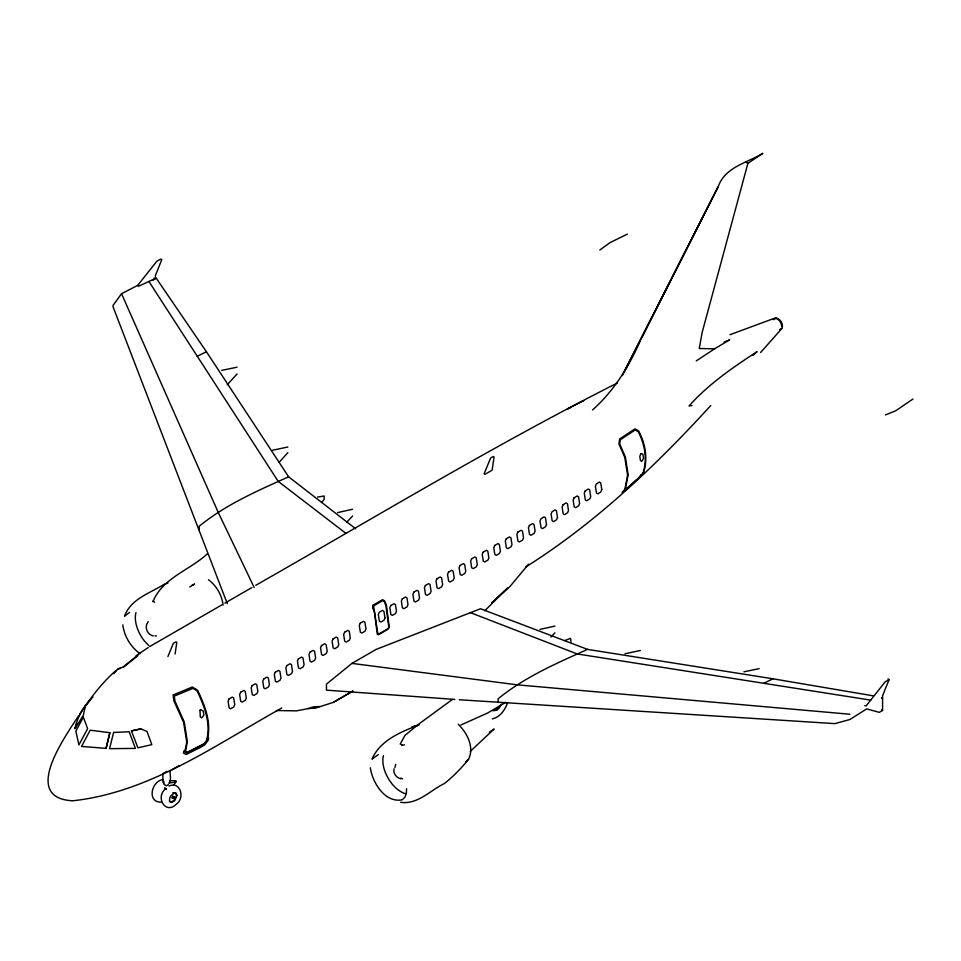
<?xml version="1.0" encoding="UTF-8"?>
<svg xmlns="http://www.w3.org/2000/svg" width="961" height="961" viewBox="0 0 961 961"><rect width="100%" height="100%" fill="white"/><g stroke="black" fill="none" stroke-linecap="round" stroke-linejoin="round"><path stroke-width="1.44" d="M394.022 768.8C392.917 773.485 396.437 777.761 400.869 778.842M406.599 788.705L406.311 793.546L404.857 797.294L402.263 799.792C385.085 803.288 372.436 782.686 370.333 767.767M162.877 773.401L162.914 781.81L163.959 783.287M153.003 601.802C161.856 578.354 190.158 569.945 207.408 553.752M394.911 767.551L395.728 764.475M570.954 641.924L570.618 638.308L564.72 640.567M175.094 654.033L176.812 642.308L175.959 641.816L173.352 643.317L167.923 656.519M624.818 489.617L627.593 475.13L624.818 457.472L618.944 443.946L619.617 438.997L635.017 428.87L638.693 430.996C645.239 443.61 648.098 458.541 643.63 472.331L641.071 475.178M643.089 472.836C647.546 459.154 644.783 444.294 638.296 431.765L635.185 429.963L620.253 439.79L619.701 443.97L625.371 457.052L628.146 474.674L625.371 489.137L623.377 491.275L636.891 479.647M85.313 706.431L83.367 715.224L75.03 728.582C77.445 716.341 84.232 705.626 93.001 696.893M109.854 732.702L106.094 748.379L81.553 746.421L90.19 730.18L109.854 732.702L106.046 748.451M641.828 337.755L717.951 187.215L622.452 375.138L718.36 186.218C725.351 166.986 747.226 162.817 762.842 153.328L747.898 163.346L702.167 332.41L699.236 348.507L714.6 348.831L729.639 339.822L724.126 342.08M75.03 728.582L76.76 723.333M163.73 781.113L163.538 784.056M164.751 787.672L164.715 788.525L166.457 789.197M168.391 784.669L166.457 785.786L164.583 784.705M155.262 275.867L161.784 259.638L160.715 259.026L156.787 261.296L137.735 285.369L121.554 293.706L113.062 305.37L113.062 306.859L227.301 603.64M888.036 678.947L889.105 679.559L882.582 695.776L882.582 698.251L881.513 697.818M484.08 473.857L490.603 458.013L493.209 456.511L494.062 457.004L492.128 470.193L484.933 474.35M501.51 704.233L498.903 708.545L496.777 710.263L492.825 710.659M507.564 702.755C505.066 709.915 500.08 717.182 492.26 718.912M173.376 797.582C174.614 794.122 169.953 798.303 172.752 798.243M400.653 802.303C417.567 804.886 430.42 790.206 444.426 783.515C453.424 776.368 461.4 768.151 468.596 759.214C474.578 747.117 467.082 732.799 458.193 724.246M147.586 622.92L148.186 621.563M147.201 623.172C144.643 628.254 147.646 634.801 153.34 635.93M640.47 340.422C629.083 366.381 613.911 390.983 592.553 409.939M173.797 785.173L176.259 781.413L175.106 780.632L169.58 780.668M79.703 714.155C90.286 698.335 101.71 682.935 116.125 670.37M78.658 715.657C65.276 736.546 20.553 798.159 72.796 800.789C148.679 792.501 213.306 746.469 278.041 710.107L281.729 707.933M499.864 705.626L498.074 708.065L493.774 710.539M166.025 788.452C154.781 796.585 165.328 815.312 176.295 804.153C185.353 798.05 180.344 780.897 169.04 786.026M166.938 771.323L163.658 773.173M528.586 564.167L509.931 586.57L491.551 603.1L504.345 591.027M321.671 502.447L324.169 499.456L324.169 496.02L317.562 497.065M85.193 706.167L89.781 700.713M113.842 673.661L117.722 669.168L120.618 668.195M135.561 657.204L137.231 655.27M169.244 782.999L175.503 782.11L175.178 780.752M773.833 319.268L776.308 317.887C780.476 318.956 783.335 323.953 782.218 328.109L760.571 352.519M639.702 476.764L641.516 474.782M279.062 462.397L287.88 452.643M773.137 319.665L775.611 318.283C779.299 319.16 781.581 323.1 781.846 326.704M780.524 329.659L781.521 328.566M227.252 384.76L237.055 373.961M710.756 405.53C655.414 466.121 595.327 523.144 525.703 567.026M346.573 522.364L352.591 516.021M550.905 637.059L554.929 632.831M507.54 588L484.8 610.74M470.217 751.466L494.122 729.015L489.317 732.174M465.869 761.737L468.596 759.214M640.975 475.395L641.876 474.566L626.368 489.581L622.079 492.44L624.362 490.146M752.823 355.51L757.1 351.63C732.835 367.462 708.449 384.172 689.073 405.926L691.968 405.542M169.04 783.263L170.097 781.786L170.517 777.761L170.001 771.923M599.808 250.04L610.139 242.544L627.329 234.148M123.428 666.718L136.75 655.979L136.21 655.666M627.557 488.224L624.049 490.663M873.525 695.872L772.932 678.802L587.531 649.384L480.512 608.745L376.087 649.432L351.93 663.39L326.464 684.124L326.464 690.154L454.829 699.428M452.451 699.428L418.696 724.101L404.941 735.429L400.232 744.018L401.758 744.571L401.686 745.376L404.533 744.859M912.95 399.055L895.772 410.743L885.441 414.936M153.159 280.144L155.262 278.522L138.564 286.282L137.735 285.369M148.21 647.546L137.003 655.138L137.879 655.642L124.125 666.718L118.287 668.736M696.257 360.904L714.6 348.831M189.737 586.931L194.602 584.036L191.924 585.333M505.606 702.407L487.768 712.942L460.908 724.99M307.772 708.497L315.256 708.173L333.227 702.419L352.723 691.127M129.567 612.373L124.498 616.253C130.732 598.811 150.12 593.177 164.367 584.18L167.923 583.051M149.628 646.597L222.051 604.781M224.886 603.136L251.854 587.567M255.722 585.333C375.799 516.934 494.122 445.267 617.515 382.922M169.208 771.323L179.046 765.641M333.227 702.419L352.819 691.127M378.322 754.577L372.027 759.166C379.991 740.198 401.422 731.681 419.344 724.774M889.105 679.559L885.165 681.829L866.113 705.891L864.816 705.578M881.513 698.01L882.582 698.515L882.582 710.443L879.279 712.353L866.678 708.894L849.932 719.501L834.917 723.621L459.31 699.752M207.432 738.865L208.621 738.204L208.237 740.234L204.585 745.039L199.083 748.078L186.098 754.505L183.467 752.992L183.863 750.961L185.125 750.337M571.807 406.635L567.507 408.918M568.371 408.713L571.399 407.104M573.128 405.974L583.723 400.689M197.257 356.243L206.411 351.738L288.636 476.824L355.666 528.766M763.779 683.319L772.932 678.802M288.636 476.824C257.56 490.759 225.811 504.501 199.215 526.232L199.215 529.991M587.531 649.384C556.443 663.318 524.706 677.073 498.11 698.791L498.11 702.551M729.988 334.704L774.83 318.115M172.752 792.921L175.358 792.669L176.464 795.071L176.163 796.873L174.157 800.381L171.298 802.027L170.109 801.786A5.31 3.063 -60 0 1 169.316 800.861M337.635 512.597L352.591 509.258M539.962 629.407L554.929 626.079M131.405 730.949L140.786 728.87L147.009 731.453L151.814 744.631L137.879 747.826L131.453 730.925L140.786 728.87M272.54 450.253L287.88 446.997M624.986 653.732L640.374 650.501M743.874 671.835L759.178 668.652M221.715 370.369L237.055 367.198M779.743 329.539L781.233 329.263M160.883 802.183C146.42 802.075 151.802 780.536 163.142 779.551M311.857 707.176L319.22 706.503L296.469 710.864L276.348 710.527M90.022 699.56L90.706 699.62M745.748 162.109L747.898 163.346M849.932 714.239L517.054 684.821L351.93 663.39M155.009 635.822L156.487 635.978M166.481 789.101L164.944 788.513M870.75 700.125L577.08 653.924L470.061 612.505M176.259 781.413L175.575 781.017M405.65 793.834C395.824 790.543 389.157 781.593 385.289 772.344A25.25 14.583 60 0 1 383.463 755.514M400.989 778.074L402.575 778.758M881.513 709.831L882.582 710.443M153.087 600.997L154.613 602.211M154.192 277.993L155.262 278.702M139.994 653.672C130.744 646.957 124.209 636.242 122.804 624.866M208.453 579.711C216.441 585.669 221.943 595.147 223.096 605.046M345.96 533.391L278.185 481.365L148.943 281.525M148.787 645.54L144.414 640.963A25.899 14.956 60 0 1 135.945 623.389A25.25 14.583 60 0 1 135.945 612.613M155.49 277.104L206.411 351.738M254.197 587.519L218.159 512.249L121.554 293.706M174.193 797.029C172.68 801.426 171.815 794.999 174.193 797.029M373.012 605.226L372.604 607.784L374.43 612.013L377.301 634.272L378.274 634.825L387.836 629.287L389.289 627.329L386.418 605.082L384.58 600.841L382.562 599.676L373.012 605.226M373.577 605.898L377.865 633.743L378.598 634.152L387.727 628.866L388.809 627.401L385.89 605.394L384.196 601.478L382.694 600.613L373.577 605.898M177.016 795.396L174.722 800.693L171.863 802.351L170.662 802.111A5.31 3.063 -60 0 1 170.662 796.02L174.722 792.753L175.911 792.993L177.016 795.396M186.734 742.036L184.836 751.862L186.854 753.028L204.321 744.09L207.132 740.39C211.937 723.152 204.873 705.542 197.534 690.082L192.26 687.043L173.1 694.995L173.809 700.725L183.623 722.396L186.734 742.036M187.383 741.7L185.533 751.274L187.251 752.271L204.188 743.61L206.567 740.475C211.264 723.465 204.285 706.047 197.053 690.791L192.897 688.388L174.301 696.1L174.902 700.953L184.284 722.023L187.383 741.7M199.972 710.299L200.296 716.966L201.798 717.831L203.888 715.044L203.288 711.212L201.077 709.735L199.972 710.299M113.602 732.45L109.554 748.667L135.381 748.403L129.182 731.753L113.602 732.45M640.639 454.169L639.798 456.487L640.434 460.535L641.756 461.304L643.534 458.337L642.897 454.277L641.564 453.52L640.639 454.169M601.778 489.654L600.757 492.032L597.85 493.846L596.445 493.029L595.388 486.266L596.313 483.996L599.352 482.098L600.721 482.89L601.778 489.654M546.485 524.442L545.572 526.712L543.373 528.106L542.509 528.61L541.055 527.769L539.986 521.006L540.959 518.76L544.022 516.874L545.416 517.679L546.485 524.442M557.488 517.45L556.575 519.733L553.56 521.643L552.155 520.838L551.097 514.075L552.01 511.805L555.038 509.883L556.431 510.687L557.488 517.45M563.026 504.813L562.113 507.084L563.17 513.847L564.563 514.652L567.591 512.742L568.504 510.471L567.446 503.708L566.053 502.903L563.026 504.813M585.201 490.927L584.276 493.197L585.333 499.96L586.739 500.765L589.79 498.867L590.715 496.609L589.658 489.846L588.24 489.029L585.201 490.927M574.077 497.858L573.152 500.116L574.21 506.879L575.615 507.696L578.666 505.798L579.591 503.528L578.546 496.765L577.129 495.96L574.077 497.858M384.965 617.995L383.992 620.241L381.685 621.575L380.832 622.067L379.367 621.226L378.31 614.463L379.283 612.217L382.442 610.391L383.895 611.232L384.965 617.995M390.803 605.538L389.842 607.772L390.899 614.547L392.352 615.376L395.512 613.55L396.485 611.304L395.415 604.541L393.962 603.7L390.803 605.538M402.323 598.847L401.362 601.081L402.419 607.857L403.872 608.685L407.032 606.859L408.005 604.613L406.935 597.85L405.482 597.009L402.323 598.847M413.843 592.156L412.882 594.391L413.951 601.166L415.404 601.994L418.564 600.169L419.537 597.922L418.467 591.159L417.014 590.318L413.843 592.156M229.054 698.959L228.081 701.194L229.15 707.957L230.604 708.798L233.775 706.972L234.748 704.737L233.679 697.962L232.226 697.121L229.054 698.959M240.61 692.28L239.637 694.527L240.706 701.29L242.16 702.131L245.331 700.305L246.304 698.058L245.235 691.295L243.782 690.454L240.61 692.28M252.166 685.613L251.193 687.848L252.262 694.623L253.716 695.464L256.887 693.626L257.86 691.391L256.791 684.616L255.338 683.776L252.166 685.613M263.722 678.934L262.749 681.181L263.819 687.944L265.272 688.785L268.443 686.959L269.416 684.712L268.347 677.949L266.894 677.109L263.722 678.934M275.278 672.268L274.305 674.514L275.375 681.277L276.828 682.118L279.999 680.292L280.972 678.046L279.903 671.283L278.45 670.442L275.278 672.268M286.834 665.601L285.861 667.835L286.931 674.61L288.384 675.439L291.555 673.613L292.528 671.379L291.459 664.604L290.006 663.763L286.834 665.601M298.39 658.922L297.417 661.168L298.487 667.931L299.94 668.772L303.111 666.946L304.072 664.7L303.015 657.937L301.562 657.096L298.39 658.922M309.947 652.255L308.974 654.489L310.043 661.264L311.496 662.105L314.667 660.267L315.628 658.033L314.571 651.258L313.118 650.417L309.947 652.255M321.503 645.576L320.53 647.822L321.599 654.585L323.052 655.426L326.223 653.6L327.184 651.354L326.127 644.591L324.674 643.75L321.503 645.576M333.059 638.909L332.086 641.155L333.155 647.918L334.608 648.759L337.779 646.933L338.74 644.687L337.683 637.924L336.23 637.083L333.059 638.909M344.615 632.242L343.642 634.476L344.711 641.251L346.164 642.092L349.336 640.254L350.297 638.02L349.239 631.245L347.786 630.404L344.615 632.242M360.267 623.196L359.294 625.443L360.363 632.206L361.816 633.047L364.988 631.221L365.961 628.975L364.892 622.211L363.438 621.371L360.267 623.196M425.399 585.477L424.426 587.724L425.495 594.487L426.948 595.327L430.12 593.502L431.093 591.255L430.023 584.492L428.57 583.651L425.399 585.477M436.955 578.81L435.982 581.045L437.051 587.82L438.504 588.661L441.676 586.823L442.649 584.588L441.579 577.813L440.126 576.972L436.955 578.81M448.511 572.131L447.538 574.378L448.607 581.141L450.06 581.982L453.232 580.156L454.205 577.909L453.136 571.146L451.682 570.305L448.511 572.131M460.067 565.464L459.094 567.711L460.163 574.474L461.616 575.315L464.788 573.477L465.761 571.242L464.692 564.479L463.238 563.639L460.067 565.464M471.623 558.797L470.65 561.032L471.719 567.795L473.172 568.636L476.344 566.81L477.317 564.563L476.248 557.8L474.794 556.96L471.623 558.797M483.179 552.119L482.206 554.365L483.275 561.128L484.728 561.969L487.9 560.143L488.873 557.897L487.804 551.134L486.35 550.293L483.179 552.119M494.735 545.452L493.762 547.686L494.831 554.461L496.284 555.302L499.456 553.464L500.429 551.23L499.36 544.455L497.906 543.614L494.735 545.452M506.291 538.773L505.318 541.019L506.387 547.782L507.84 548.623L511.012 546.797L511.985 544.551L510.916 537.788L509.462 536.947L506.291 538.773M517.847 532.106L516.874 534.352L517.943 541.115L519.396 541.956L522.568 540.118L523.541 537.884L522.472 531.121L521.018 530.28L517.847 532.106M529.403 525.439L528.43 527.673L529.499 534.436L530.952 535.277L534.124 533.451L535.097 531.205L534.028 524.442L532.574 523.601L529.403 525.439M83.331 717.206L75.859 731.105L78.91 744.895L87.631 728.702L83.331 717.206M417.506 725.351L411.837 727.069L417.446 725.375"/></g></svg>
